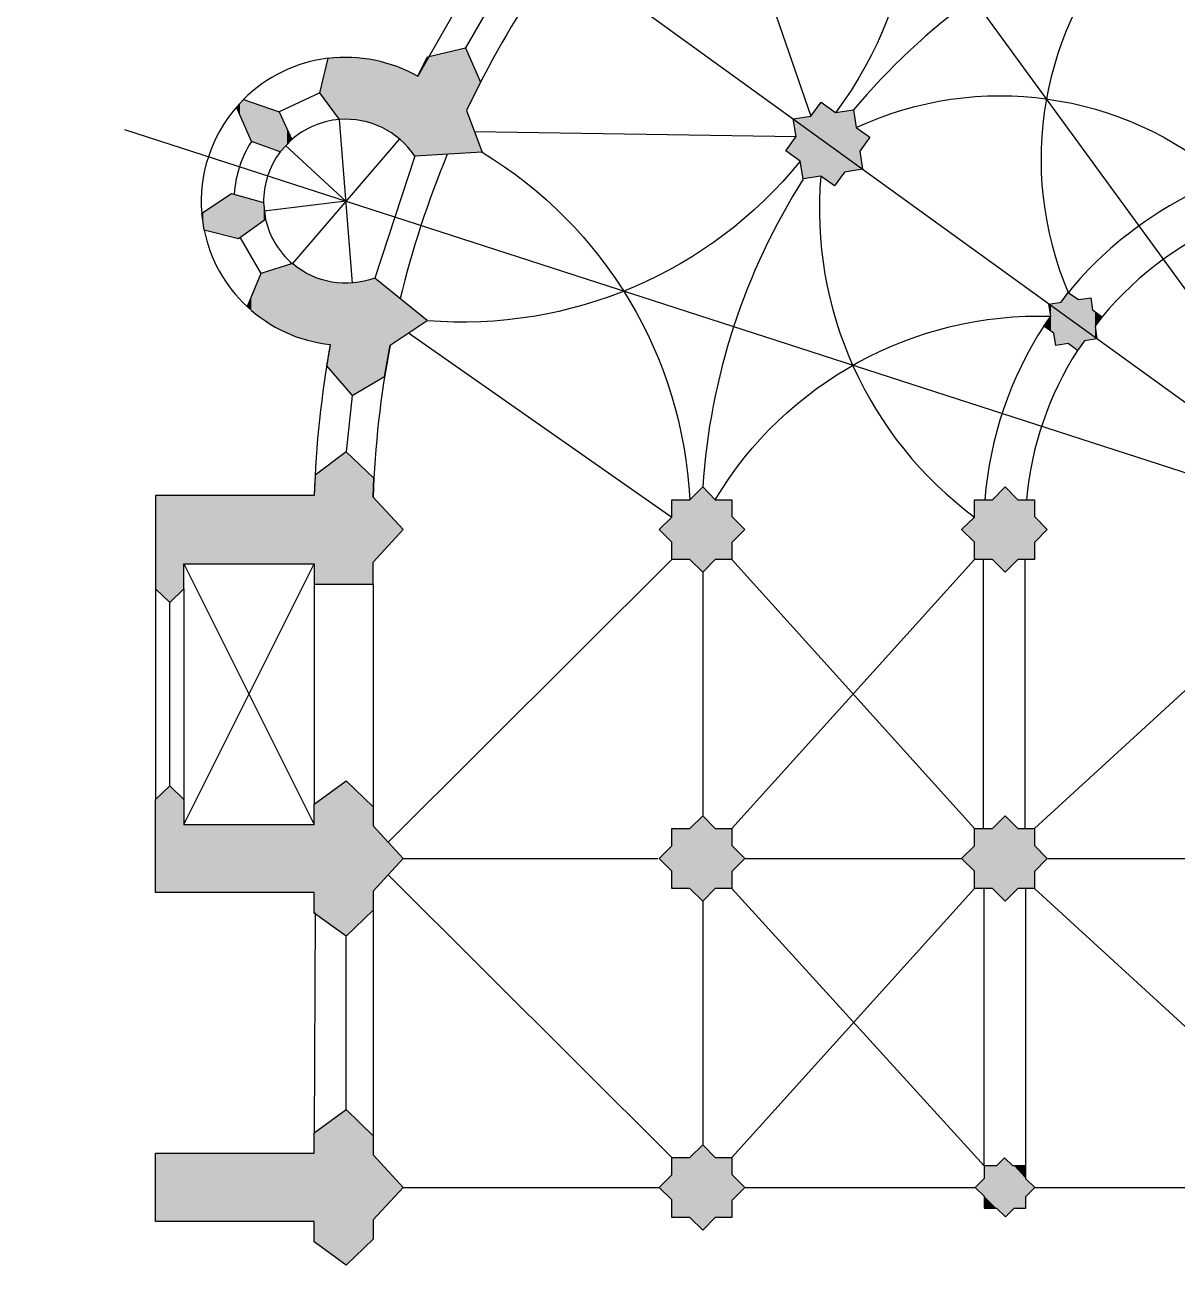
# Model space of a CAD drawing. Extents: x 146 to 208, y -275 to -29.
# Drawn here: x 145.91 to 169.72, y -274.53 to -248.89 of the extents above; entities that cross this region are included whole.
import ezdxf

# ---------------------------------------------------------------- set-up
doc = ezdxf.new("R2010")
doc.units = 0
for name, color, linetype in [('BASE_PLAN', 7, 'CONTINUOUS'), ('LINE_OF_SYMMETRY', 7, 'CONTINUOUS'), ('POCHE', 7, 'CONTINUOUS'), ('VAULT_LINES', 7, 'CONTINUOUS')]:
    doc.layers.add(name, color=color, linetype=linetype)

# ---------------------------------------------------------------- blocks, each defined once
blk = doc.blocks.new('*U26')
at = {"layer": 'POCHE', "linetype": 'CONTINUOUS'}
for points in [[(152.551, -274.531), (151.891, -271.798), (152.551, -271.315)], [(152.551, -274.531), (152.551, -271.315), (153.109, -273.99)], [(153.109, -272.249), (152.551, -271.315), (153.109, -271.856)], [(153.109, -273.99), (152.551, -271.315), (153.109, -273.596)], [(153.109, -273.596), (152.551, -271.315), (153.109, -272.249)], [(151.891, -272.218), (151.891, -271.798), (152.551, -274.531)], [(148.612, -273.628), (148.612, -272.218), (151.891, -273.628)], [(151.891, -273.628), (148.612, -272.218), (151.891, -272.218)], [(151.891, -273.628), (151.891, -272.218), (152.551, -274.531)], [(153.109, -273.596), (153.109, -272.249), (153.73, -272.923)], [(151.891, -274.048), (151.891, -273.628), (152.551, -274.531)]]:
    blk.add_solid(points, dxfattribs=at)
blk = doc.blocks.new('*U27')
at = {"layer": 'POCHE', "linetype": 'CONTINUOUS'}
for points in [[(159.92, -273.804), (159.652, -272.303), (159.92, -272.041)], [(159.92, -273.804), (159.92, -272.041), (160.178, -273.542)], [(160.178, -273.542), (159.92, -272.041), (160.178, -272.303)], [(159.284, -272.663), (159.284, -272.303), (159.652, -273.542)], [(159.652, -273.542), (159.284, -272.303), (159.652, -272.303)], [(159.652, -273.542), (159.652, -272.303), (159.92, -273.804)], [(160.178, -273.542), (160.178, -272.303), (160.523, -273.542)], [(160.523, -272.654), (160.178, -272.303), (160.523, -272.303)], [(160.523, -273.542), (160.178, -272.303), (160.523, -273.192)], [(160.523, -273.192), (160.178, -272.303), (160.523, -272.654)], [(159.284, -273.182), (159.018, -272.923), (159.284, -272.663)], [(159.284, -273.182), (159.284, -272.663), (159.652, -273.542)], [(160.523, -273.192), (160.523, -272.654), (160.788, -272.923)], [(159.284, -273.542), (159.284, -273.182), (159.652, -273.542)]]:
    blk.add_solid(points, dxfattribs=at)
blk = doc.blocks.new('*U28')
at = {"layer": 'POCHE', "linetype": 'CONTINUOUS'}
for points in [[(165.735, -272.736), (165.735, -272.48), (165.988, -273.352)], [(165.988, -273.352), (165.735, -272.48), (165.988, -272.48)], [(165.99, -273.352), (165.988, -272.48), (165.99, -272.477)], [(165.988, -273.352), (165.988, -272.48), (165.99, -273.352)], [(166.153, -273.512), (165.99, -272.477), (166.153, -272.311)], [(165.99, -273.352), (165.99, -272.477), (166.153, -273.512)], [(166.153, -273.512), (166.153, -272.311), (166.176, -273.534)], [(166.176, -273.534), (166.153, -272.311), (166.176, -272.334)], [(166.176, -273.534), (166.176, -272.334), (166.325, -273.383)], [(166.325, -273.383), (166.176, -272.334), (166.325, -272.48)], [(166.325, -273.383), (166.325, -272.48), (166.355, -273.352)], [(166.355, -273.352), (166.325, -272.48), (166.355, -272.48)], [(166.355, -273.352), (166.355, -272.48), (166.595, -273.352)], [(166.595, -272.743), (166.355, -272.48), (166.595, -272.48)], [(166.595, -273.352), (166.355, -272.48), (166.595, -273.109)], [(166.595, -273.109), (166.355, -272.48), (166.595, -272.743)], [(165.735, -273.103), (165.551, -272.923), (165.735, -272.736)], [(165.735, -273.103), (165.735, -272.736), (165.988, -273.352)], [(166.595, -273.109), (166.595, -272.743), (166.779, -272.923)], [(165.735, -273.352), (165.735, -273.103), (165.988, -273.352)]]:
    blk.add_solid(points, dxfattribs=at)
blk = doc.blocks.new('*U29')
at = {"layer": 'POCHE', "linetype": 'CONTINUOUS'}
for points in [[(166.172, -267.007), (165.904, -265.506), (166.172, -265.244)], [(166.172, -267.007), (166.172, -265.244), (166.43, -266.744)], [(166.43, -266.744), (166.172, -265.244), (166.43, -265.506)], [(165.535, -265.866), (165.535, -265.506), (165.904, -266.744)], [(165.904, -266.744), (165.535, -265.506), (165.904, -265.506)], [(165.904, -266.744), (165.904, -265.506), (166.172, -267.007)], [(166.43, -266.744), (166.43, -265.506), (166.775, -266.744)], [(166.775, -265.856), (166.43, -265.506), (166.775, -265.506)], [(166.775, -266.744), (166.43, -265.506), (166.775, -266.394)], [(166.775, -266.394), (166.43, -265.506), (166.775, -265.856)], [(166.775, -266.394), (166.775, -265.856), (167.04, -266.125)], [(165.535, -266.384), (165.27, -266.125), (165.535, -265.866)], [(165.535, -266.384), (165.535, -265.866), (165.904, -266.744)], [(165.535, -266.744), (165.535, -266.384), (165.904, -266.744)]]:
    blk.add_solid(points, dxfattribs=at)
blk = doc.blocks.new('*U30')
at = {"layer": 'POCHE', "linetype": 'CONTINUOUS'}
for points in [[(159.92, -267.007), (159.652, -265.506), (159.92, -265.244)], [(159.92, -267.007), (159.92, -265.244), (160.178, -266.744)], [(160.178, -266.744), (159.92, -265.244), (160.178, -265.506)], [(159.284, -265.866), (159.284, -265.506), (159.652, -266.744)], [(159.652, -266.744), (159.284, -265.506), (159.652, -265.506)], [(159.652, -266.744), (159.652, -265.506), (159.92, -267.007)], [(160.178, -266.744), (160.178, -265.506), (160.523, -266.744)], [(160.523, -265.856), (160.178, -265.506), (160.523, -265.506)], [(160.523, -266.744), (160.178, -265.506), (160.523, -266.394)], [(160.523, -266.394), (160.178, -265.506), (160.523, -265.856)], [(160.523, -266.394), (160.523, -265.856), (160.788, -266.125)], [(159.284, -266.384), (159.018, -266.125), (159.284, -265.866)], [(159.284, -266.384), (159.284, -265.866), (159.652, -266.744)], [(159.284, -266.744), (159.284, -266.384), (159.652, -266.744)]]:
    blk.add_solid(points, dxfattribs=at)
blk = doc.blocks.new('*U31')
at = {"layer": 'POCHE', "linetype": 'CONTINUOUS'}
for points in [[(152.551, -267.733), (151.891, -265), (152.551, -264.517)], [(152.551, -267.733), (152.551, -264.517), (153.109, -267.192)], [(153.109, -265.452), (152.551, -264.517), (153.109, -265.058)], [(153.109, -267.192), (152.551, -264.517), (153.109, -266.799)], [(153.109, -266.799), (152.551, -264.517), (153.109, -265.452)], [(148.906, -266.83), (148.612, -264.902), (148.906, -264.621)], [(148.906, -266.83), (148.906, -264.621), (149.199, -266.83)], [(149.199, -265.42), (148.906, -264.621), (149.199, -264.902)], [(149.199, -266.83), (148.906, -264.621), (149.199, -265.42)], [(148.612, -266.83), (148.612, -264.902), (148.906, -266.83)], [(151.891, -265.42), (151.891, -265), (152.551, -267.733)], [(149.199, -266.83), (149.199, -265.42), (151.891, -266.83)], [(151.891, -266.83), (149.199, -265.42), (151.891, -265.42)], [(151.891, -266.83), (151.891, -265.42), (152.551, -267.733)], [(153.109, -266.799), (153.109, -265.452), (153.73, -266.125)], [(151.891, -267.251), (151.891, -266.83), (152.551, -267.733)]]:
    blk.add_solid(points, dxfattribs=at)
blk = doc.blocks.new('*U32')
at = {"layer": 'POCHE', "linetype": 'CONTINUOUS'}
for points in [[(152.551, -260.452), (151.909, -258.202), (152.551, -257.719)], [(152.551, -260.452), (152.551, -257.719), (153.109, -260.452)], [(153.109, -260), (152.551, -257.719), (153.109, -258.244)], [(153.109, -260.452), (152.551, -257.719), (153.109, -260)], [(151.909, -260.452), (151.891, -258.622), (151.909, -258.202)], [(151.909, -260.452), (151.909, -258.202), (152.551, -260.452)], [(153.109, -258.654), (153.109, -258.244), (153.126, -258.26)], [(148.612, -260.55), (148.612, -258.622), (148.906, -260.831)], [(148.906, -260.831), (148.612, -258.622), (148.906, -258.622)], [(148.906, -260.831), (148.906, -258.622), (149.199, -260.55)], [(149.199, -260.032), (148.906, -258.622), (149.199, -258.622)], [(149.199, -260.55), (148.906, -258.622), (149.199, -260.032)], [(149.199, -260.032), (149.199, -258.622), (151.891, -260.032)], [(151.891, -260.032), (149.199, -258.622), (151.891, -258.622)], [(151.891, -260.032), (151.891, -258.622), (151.909, -260.452)], [(153.109, -260), (153.109, -258.654), (153.73, -259.327)], [(151.891, -260.452), (151.891, -260.032), (151.909, -260.452)]]:
    blk.add_solid(points, dxfattribs=at)
blk = doc.blocks.new('*U33')
at = {"layer": 'POCHE', "linetype": 'CONTINUOUS'}
for points in [[(150.393, -250.848), (150.356, -250.513), (150.393, -250.474)], [(150.431, -250.936), (150.393, -250.474), (150.431, -250.435)], [(150.393, -250.848), (150.393, -250.474), (150.431, -250.936)], [(150.431, -250.936), (150.431, -250.435), (150.593, -251.306)], [(150.593, -251.306), (150.431, -250.435), (150.593, -250.49)], [(150.319, -250.677), (150.283, -250.594), (150.319, -250.553)], [(150.356, -250.762), (150.319, -250.553), (150.356, -250.513)], [(150.319, -250.677), (150.319, -250.553), (150.356, -250.762)], [(150.356, -250.762), (150.356, -250.513), (150.393, -250.848)], [(150.593, -251.306), (150.593, -250.49), (151.167, -251.514)], [(151.167, -251.514), (150.593, -250.49), (151.167, -250.689)], [(151.167, -251.514), (151.167, -250.689), (151.188, -251.521)], [(151.188, -251.521), (151.167, -250.689), (151.188, -250.734)], [(151.188, -251.521), (151.188, -250.734), (151.215, -251.486)], [(151.215, -251.486), (151.188, -250.734), (151.215, -250.794)], [(151.215, -251.486), (151.215, -250.794), (151.242, -251.452)], [(151.242, -251.452), (151.215, -250.794), (151.242, -250.856)], [(151.242, -251.452), (151.242, -250.856), (151.271, -251.419)], [(151.271, -251.419), (151.242, -250.856), (151.271, -250.919)], [(151.271, -251.419), (151.271, -250.919), (151.3, -251.387)], [(151.3, -251.387), (151.271, -250.919), (151.3, -250.985)], [(151.3, -251.387), (151.3, -250.985), (151.331, -251.355)], [(151.331, -251.355), (151.3, -250.985), (151.331, -251.052)], [(151.331, -251.355), (151.331, -251.052), (151.362, -251.324)], [(151.362, -251.324), (151.331, -251.052), (151.362, -251.121)], [(151.362, -251.324), (151.362, -251.121), (151.394, -251.294)], [(151.394, -251.294), (151.362, -251.121), (151.394, -251.192)], [(151.394, -251.294), (151.394, -251.192), (151.427, -251.265)]]:
    blk.add_solid(points, dxfattribs=at)
blk = doc.blocks.new('*U34')
at = {"layer": 'POCHE', "linetype": 'CONTINUOUS'}
for points in [[(150.183, -253.278), (149.617, -252.755), (150.183, -252.377)], [(150.183, -253.278), (150.183, -252.377), (150.33, -253.315)], [(150.33, -253.315), (150.183, -252.377), (150.33, -252.42)], [(150.33, -253.315), (150.33, -252.42), (150.846, -252.947)], [(150.846, -252.947), (150.33, -252.42), (150.846, -252.568)], [(149.576, -252.875), (149.567, -252.788), (149.576, -252.782)], [(149.587, -252.962), (149.576, -252.782), (149.587, -252.775)], [(149.576, -252.875), (149.576, -252.782), (149.587, -252.962)], [(149.601, -253.048), (149.587, -252.775), (149.601, -252.766)], [(149.587, -252.962), (149.587, -252.775), (149.601, -253.048)], [(149.617, -253.134), (149.601, -252.766), (149.617, -252.755)], [(149.601, -253.048), (149.601, -252.766), (149.617, -253.134)], [(149.617, -253.134), (149.617, -252.755), (150.183, -253.278)], [(150.846, -252.947), (150.846, -252.568), (150.847, -252.946)], [(150.847, -252.946), (150.846, -252.568), (150.847, -252.612)], [(150.847, -252.946), (150.847, -252.612), (150.85, -252.944)], [(150.85, -252.944), (150.847, -252.612), (150.85, -252.656)], [(150.85, -252.944), (150.85, -252.656), (150.854, -252.942)], [(150.854, -252.942), (150.85, -252.656), (150.854, -252.7)], [(150.854, -252.942), (150.854, -252.7), (150.858, -252.938)], [(150.858, -252.938), (150.854, -252.7), (150.858, -252.744)], [(150.858, -252.938), (150.858, -252.744), (150.864, -252.934)], [(150.864, -252.934), (150.858, -252.744), (150.864, -252.787)], [(150.864, -252.934), (150.864, -252.787), (150.871, -252.929)], [(150.871, -252.929), (150.864, -252.787), (150.871, -252.831)], [(150.871, -252.929), (150.871, -252.831), (150.879, -252.923)], [(150.879, -252.923), (150.871, -252.831), (150.879, -252.874)], [(150.879, -252.923), (150.879, -252.874), (150.888, -252.917)]]:
    blk.add_solid(points, dxfattribs=at)
blk = doc.blocks.new('*U36')
at = {"layer": 'POCHE', "linetype": 'CONTINUOUS'}
for points in [[(155.017, -251.546), (154.233, -249.552), (155.017, -249.368)], [(155.017, -251.546), (155.017, -249.368), (155.041, -251.545)], [(155.041, -251.545), (155.017, -249.368), (155.041, -249.422)], [(155.041, -250.666), (155.041, -249.422), (155.33, -250.079)], [(152.177, -250.53), (152.006, -250.298), (152.177, -249.583)], [(152.236, -250.609), (152.177, -249.583), (152.236, -249.577)], [(152.177, -250.53), (152.177, -249.583), (152.236, -250.609)], [(152.295, -250.689), (152.236, -249.577), (152.295, -249.571)], [(152.236, -250.609), (152.236, -249.577), (152.295, -250.689)], [(152.355, -250.77), (152.295, -249.571), (152.355, -249.567)], [(152.295, -250.689), (152.295, -249.571), (152.355, -250.77)], [(152.414, -250.85), (152.355, -249.567), (152.414, -249.563)], [(152.355, -250.77), (152.355, -249.567), (152.414, -250.85)], [(152.468, -250.846), (152.414, -249.563), (152.468, -249.562)], [(152.414, -250.85), (152.414, -249.563), (152.414, -250.85)], [(152.414, -250.85), (152.414, -249.563), (152.414, -249.563)], [(152.414, -250.85), (152.414, -249.563), (152.468, -250.846)], [(152.474, -250.846), (152.468, -249.562), (152.474, -249.561)], [(152.468, -250.846), (152.468, -249.562), (152.474, -250.846)], [(152.474, -250.846), (152.474, -249.561), (152.523, -250.845)], [(152.523, -250.845), (152.474, -249.561), (152.523, -249.561)], [(152.523, -250.845), (152.523, -249.561), (152.534, -250.845)], [(152.534, -250.845), (152.523, -249.561), (152.534, -249.561)], [(152.534, -250.845), (152.534, -249.561), (152.578, -250.845)], [(152.578, -250.845), (152.534, -249.561), (152.578, -249.561)], [(152.578, -250.845), (152.578, -249.561), (152.594, -250.845)], [(152.594, -250.845), (152.578, -249.561), (152.594, -249.561)], [(152.594, -250.845), (152.594, -249.561), (152.634, -250.847)], [(152.634, -250.847), (152.594, -249.561), (152.634, -249.562)], [(152.634, -250.847), (152.634, -249.562), (152.654, -250.848)], [(152.654, -250.848), (152.634, -249.562), (152.654, -249.562)], [(152.654, -250.848), (152.654, -249.562), (152.689, -250.85)], [(152.689, -250.85), (152.654, -249.562), (152.689, -249.564)], [(152.689, -250.85), (152.689, -249.564), (152.715, -250.853)], [(152.715, -250.853), (152.689, -249.564), (152.715, -249.565)], [(152.715, -250.853), (152.715, -249.565), (152.745, -250.856)], [(152.745, -250.856), (152.715, -249.565), (152.745, -249.567)], [(152.745, -250.856), (152.745, -249.567), (152.775, -250.86)], [(152.775, -250.86), (152.745, -249.567), (152.775, -249.569)], [(152.775, -250.86), (152.775, -249.569), (152.802, -250.863)], [(152.802, -250.863), (152.775, -249.569), (152.802, -249.571)], [(152.802, -250.863), (152.802, -249.571), (152.835, -250.869)], [(152.835, -250.869), (152.802, -249.571), (152.835, -249.574)], [(152.835, -250.869), (152.835, -249.574), (152.858, -250.873)], [(152.858, -250.873), (152.835, -249.574), (152.858, -249.577)], [(152.858, -250.873), (152.858, -249.577), (152.896, -250.88)], [(152.896, -250.88), (152.858, -249.577), (152.896, -249.581)], [(152.896, -250.88), (152.896, -249.581), (152.914, -250.884)], [(152.914, -250.884), (152.896, -249.581), (152.914, -249.583)], [(152.914, -250.884), (152.914, -249.583), (152.956, -250.894)], [(152.956, -250.894), (152.914, -249.583), (152.956, -249.588)], [(152.956, -250.894), (152.956, -249.588), (152.97, -250.897)], [(152.97, -250.897), (152.956, -249.588), (152.97, -249.59)], [(152.97, -250.897), (152.97, -249.59), (153.016, -250.91)], [(153.016, -250.91), (152.97, -249.59), (153.016, -249.597)], [(153.016, -250.91), (153.016, -249.597), (153.025, -250.912)], [(153.025, -250.912), (153.016, -249.597), (153.025, -249.599)], [(153.025, -250.912), (153.025, -249.599), (153.076, -250.928)], [(153.076, -250.928), (153.025, -249.599), (153.076, -249.607)], [(153.076, -250.928), (153.076, -249.607), (153.08, -250.93)], [(153.08, -250.93), (153.076, -249.607), (153.08, -249.608)], [(153.08, -250.93), (153.08, -249.608), (153.135, -250.949)], [(153.135, -250.949), (153.08, -249.608), (153.135, -249.618)], [(153.135, -250.949), (153.135, -249.618), (153.135, -250.949)], [(153.135, -250.949), (153.135, -249.618), (153.135, -249.618)], [(153.135, -250.949), (153.135, -249.618), (153.189, -250.969)], [(153.189, -250.969), (153.135, -249.618), (153.189, -249.63)], [(153.189, -250.969), (153.189, -249.63), (153.195, -250.972)], [(153.195, -250.972), (153.189, -249.63), (153.195, -249.631)], [(153.195, -250.972), (153.195, -249.631), (153.243, -250.992)], [(153.243, -250.992), (153.195, -249.631), (153.243, -249.642)], [(153.243, -250.992), (153.243, -249.642), (153.254, -250.997)], [(153.254, -250.997), (153.243, -249.642), (153.254, -249.645)], [(153.254, -250.997), (153.254, -249.645), (153.295, -251.017)], [(153.295, -251.017), (153.254, -249.645), (153.295, -249.655)], [(153.295, -251.017), (153.295, -249.655), (153.312, -251.025)], [(153.312, -251.025), (153.295, -249.655), (153.312, -249.659)], [(153.312, -251.025), (153.312, -249.659), (153.347, -251.043)], [(153.347, -251.043), (153.312, -249.659), (153.347, -249.669)], [(153.347, -251.043), (153.347, -249.669), (153.371, -251.056)], [(153.371, -251.056), (153.347, -249.669), (153.371, -249.675)], [(153.371, -251.056), (153.371, -249.675), (153.398, -251.071)], [(153.398, -251.071), (153.371, -249.675), (153.398, -249.683)], [(153.398, -251.071), (153.398, -249.683), (153.429, -251.09)], [(153.429, -251.09), (153.398, -249.683), (153.429, -249.693)], [(153.429, -251.09), (153.429, -249.693), (153.448, -251.101)], [(153.448, -251.101), (153.429, -249.693), (153.448, -249.699)], [(153.448, -251.101), (153.448, -249.699), (153.487, -251.126)], [(153.487, -251.126), (153.448, -249.699), (153.487, -249.711)], [(153.487, -251.126), (153.487, -249.711), (153.496, -251.132)], [(153.496, -251.132), (153.487, -249.711), (153.496, -249.714)], [(154.233, -251.591), (154.033, -249.954), (154.233, -249.552)], [(154.233, -251.591), (154.233, -249.552), (155.017, -251.546)], [(153.496, -251.132), (153.496, -249.714), (153.544, -251.165)], [(153.544, -251.165), (153.496, -249.714), (153.544, -249.73)], [(153.544, -251.165), (153.544, -249.73), (153.544, -251.165)], [(153.544, -251.165), (153.544, -249.73), (153.544, -249.73)], [(153.544, -251.165), (153.544, -249.73), (153.59, -251.199)], [(153.59, -251.199), (153.544, -249.73), (153.59, -249.747)], [(153.59, -251.199), (153.59, -249.747), (153.6, -251.208)], [(153.6, -251.208), (153.59, -249.747), (153.6, -249.751)], [(153.6, -251.208), (153.6, -249.751), (153.635, -251.235)], [(153.635, -251.235), (153.6, -249.751), (153.635, -249.764)], [(153.635, -251.235), (153.635, -249.764), (153.657, -251.254)], [(153.657, -251.254), (153.635, -249.764), (153.657, -249.773)], [(153.657, -251.254), (153.657, -249.773), (153.678, -251.272)], [(153.678, -251.272), (153.657, -249.773), (153.678, -249.781)], [(153.678, -251.272), (153.678, -249.781), (153.712, -251.303)], [(153.712, -251.303), (153.678, -249.781), (153.712, -249.795)], [(153.712, -251.303), (153.712, -249.795), (153.72, -251.31)], [(153.72, -251.31), (153.712, -249.795), (153.72, -249.799)], [(153.72, -251.31), (153.72, -249.799), (153.76, -251.35)], [(153.76, -251.35), (153.72, -249.799), (153.76, -249.816)], [(153.76, -251.35), (153.76, -249.816), (153.767, -251.357)], [(153.767, -251.357), (153.76, -249.816), (153.767, -249.819)], [(153.767, -251.357), (153.767, -249.819), (153.799, -251.39)], [(153.799, -251.39), (153.767, -249.819), (153.799, -249.834)], [(153.799, -251.39), (153.799, -249.834), (153.822, -251.416)], [(153.822, -251.416), (153.799, -249.834), (153.822, -249.844)], [(153.822, -251.416), (153.822, -249.844), (153.836, -251.432)], [(153.836, -251.432), (153.822, -249.844), (153.836, -249.851)], [(153.836, -251.432), (153.836, -249.851), (153.872, -251.475)], [(153.872, -251.475), (153.836, -249.851), (153.872, -249.868)], [(153.872, -251.475), (153.872, -249.868), (153.875, -251.479)], [(153.875, -251.479), (153.872, -249.868), (153.875, -249.87)], [(153.875, -251.479), (153.875, -249.87), (153.906, -251.518)], [(153.906, -251.518), (153.875, -249.87), (153.906, -249.885)], [(153.906, -251.518), (153.906, -249.885), (153.929, -251.549)], [(153.929, -251.549), (153.906, -249.885), (153.929, -249.897)], [(153.929, -251.549), (153.929, -249.897), (153.938, -251.562)], [(153.938, -251.562), (153.929, -249.897), (153.938, -249.902)], [(153.938, -251.562), (153.938, -249.902), (153.969, -251.607)], [(153.969, -251.607), (153.938, -249.902), (153.969, -249.918)], [(153.969, -251.607), (153.969, -249.918), (153.981, -251.606)], [(153.981, -251.606), (153.969, -249.918), (153.981, -249.925)], [(153.981, -251.606), (153.981, -249.925), (154.033, -251.603)], [(154.033, -251.603), (153.981, -249.925), (154.033, -249.954)], [(154.033, -251.603), (154.033, -249.954), (154.233, -251.591)], [(155.041, -251.545), (155.041, -250.666), (155.361, -251.526)]]:
    blk.add_solid(points, dxfattribs=at)
blk = doc.blocks.new('*U37')
at = {"layer": 'POCHE', "linetype": 'CONTINUOUS'}
for points in [[(150.779, -254.943), (150.731, -254.171), (150.779, -254.055)], [(150.787, -254.948), (150.779, -254.055), (150.787, -254.036)], [(150.779, -254.943), (150.779, -254.055), (150.787, -254.948)], [(150.828, -254.978), (150.787, -254.036), (150.828, -254.023)], [(150.787, -254.948), (150.787, -254.036), (150.828, -254.978)], [(150.877, -255.012), (150.828, -254.023), (150.877, -254.008)], [(150.828, -254.978), (150.828, -254.023), (150.877, -255.012)], [(150.928, -255.045), (150.877, -254.008), (150.928, -253.992)], [(150.877, -255.012), (150.877, -254.008), (150.928, -255.045)], [(150.979, -255.077), (150.928, -253.992), (150.979, -253.976)], [(150.928, -255.045), (150.928, -253.992), (150.979, -255.077)], [(151.031, -255.108), (150.979, -253.976), (151.031, -253.959)], [(150.979, -255.077), (150.979, -253.976), (151.031, -255.108)], [(151.083, -255.138), (151.031, -253.959), (151.083, -253.943)], [(151.031, -255.108), (151.031, -253.959), (151.083, -255.138)], [(151.136, -255.167), (151.083, -253.943), (151.136, -253.926)], [(151.083, -255.138), (151.083, -253.943), (151.136, -255.167)], [(151.19, -255.195), (151.136, -253.926), (151.19, -253.909)], [(151.136, -255.167), (151.136, -253.926), (151.19, -255.195)], [(151.244, -255.222), (151.19, -253.909), (151.244, -253.892)], [(151.19, -255.195), (151.19, -253.909), (151.244, -255.222)], [(151.299, -255.248), (151.244, -253.892), (151.299, -253.874)], [(151.244, -255.222), (151.244, -253.892), (151.299, -255.248)], [(151.355, -255.272), (151.299, -253.874), (151.355, -253.857)], [(151.299, -255.248), (151.299, -253.874), (151.355, -255.272)], [(151.41, -255.296), (151.355, -253.857), (151.41, -253.839)], [(151.355, -255.272), (151.355, -253.857), (151.41, -255.296)], [(151.442, -255.309), (151.41, -253.839), (151.442, -253.829)], [(151.41, -255.296), (151.41, -253.839), (151.442, -255.309)], [(151.442, -255.309), (151.442, -253.829), (151.467, -255.318)], [(151.467, -255.318), (151.442, -253.829), (151.467, -253.849)], [(151.467, -255.318), (151.467, -253.849), (151.484, -255.325)], [(151.484, -255.325), (151.467, -253.849), (151.484, -253.864)], [(151.484, -255.325), (151.484, -253.864), (151.523, -255.34)], [(151.523, -255.34), (151.484, -253.864), (151.523, -253.894)], [(151.523, -255.34), (151.523, -253.894), (151.527, -255.341)], [(151.527, -255.341), (151.523, -253.894), (151.527, -253.897)], [(151.527, -255.341), (151.527, -253.897), (151.572, -255.357)], [(151.572, -255.357), (151.527, -253.897), (151.572, -253.929)], [(151.572, -255.357), (151.572, -253.929), (151.581, -255.36)], [(151.581, -255.36), (151.572, -253.929), (151.581, -253.935)], [(151.581, -255.36), (151.581, -253.935), (151.618, -255.372)], [(151.618, -255.372), (151.581, -253.935), (151.618, -253.96)], [(151.618, -255.372), (151.618, -253.96), (151.638, -255.379)], [(151.638, -255.379), (151.618, -253.96), (151.638, -253.973)], [(151.638, -255.379), (151.638, -253.973), (151.665, -255.387)], [(151.665, -255.387), (151.638, -253.973), (151.665, -253.99)], [(151.665, -255.387), (151.665, -253.99), (151.696, -255.396)], [(151.696, -255.396), (151.665, -253.99), (151.696, -254.008)], [(151.696, -255.396), (151.696, -254.008), (151.714, -255.402)], [(151.714, -255.402), (151.696, -254.008), (151.714, -254.018)], [(151.714, -255.402), (151.714, -254.018), (151.754, -255.413)], [(151.754, -255.413), (151.714, -254.018), (151.754, -254.04)], [(151.754, -255.413), (151.754, -254.04), (151.764, -255.416)], [(151.764, -255.416), (151.754, -254.04), (151.764, -254.045)], [(151.764, -255.416), (151.764, -254.045), (151.812, -255.428)], [(151.812, -255.428), (151.764, -254.045), (151.812, -254.069)], [(151.812, -255.428), (151.812, -254.069), (151.815, -255.429)], [(151.815, -255.429), (151.812, -254.069), (151.815, -254.07)], [(151.815, -255.429), (151.815, -254.07), (151.867, -255.442)], [(151.867, -255.442), (151.815, -254.07), (151.867, -254.094)], [(150.684, -254.87), (150.637, -254.395), (150.684, -254.284)], [(150.731, -254.907), (150.684, -254.284), (150.731, -254.171)], [(150.684, -254.87), (150.684, -254.284), (150.731, -254.907)], [(150.731, -254.907), (150.731, -254.171), (150.779, -254.943)], [(151.867, -255.442), (151.867, -254.094), (151.87, -255.442)], [(151.87, -255.442), (151.867, -254.094), (151.87, -254.096)], [(151.87, -255.442), (151.87, -254.096), (151.92, -255.453)], [(151.92, -255.453), (151.87, -254.096), (151.92, -254.116)], [(151.92, -255.453), (151.92, -254.116), (151.929, -255.455)], [(151.929, -255.455), (151.92, -254.116), (151.929, -254.12)], [(151.929, -255.455), (151.929, -254.12), (151.974, -255.464)], [(151.974, -255.464), (151.929, -254.12), (151.974, -254.136)], [(151.974, -255.464), (151.974, -254.136), (151.988, -255.467)], [(151.988, -255.467), (151.974, -254.136), (151.988, -254.141)], [(151.988, -255.467), (151.988, -254.141), (152.028, -255.474)], [(152.028, -255.474), (151.988, -254.141), (152.028, -254.155)], [(152.028, -255.474), (152.028, -254.155), (152.047, -255.478)], [(152.047, -255.478), (152.028, -254.155), (152.047, -254.16)], [(152.047, -255.478), (152.047, -254.16), (152.084, -255.484)], [(152.084, -255.484), (152.047, -254.16), (152.084, -254.172)], [(152.084, -255.484), (152.084, -254.172), (152.105, -255.487)], [(152.105, -255.487), (152.084, -254.172), (152.105, -254.177)], [(152.105, -255.487), (152.105, -254.177), (152.14, -255.492)], [(152.14, -255.492), (152.105, -254.177), (152.14, -254.186)], [(152.14, -255.492), (152.14, -254.186), (152.164, -255.495)], [(152.164, -255.495), (152.14, -254.186), (152.164, -254.192)], [(152.164, -255.495), (152.164, -254.192), (152.197, -255.499)], [(152.197, -255.499), (152.164, -254.192), (152.197, -254.199)], [(152.197, -255.499), (152.197, -254.199), (152.223, -255.502)], [(152.223, -255.502), (152.197, -254.199), (152.223, -254.204)], [(152.223, -256.031), (152.223, -254.204), (152.254, -256.066)], [(152.254, -256.066), (152.223, -254.204), (152.254, -254.21)], [(152.254, -256.066), (152.254, -254.21), (152.311, -256.133)], [(152.311, -256.133), (152.254, -254.21), (152.311, -254.219)], [(152.311, -256.133), (152.311, -254.219), (152.369, -256.199)], [(152.369, -256.199), (152.311, -254.219), (152.369, -254.226)], [(152.369, -256.199), (152.369, -254.226), (152.426, -256.266)], [(152.426, -256.266), (152.369, -254.226), (152.426, -254.231)], [(152.426, -256.266), (152.426, -254.231), (152.484, -256.333)], [(152.484, -256.333), (152.426, -254.231), (152.484, -254.235)], [(152.484, -256.333), (152.484, -254.235), (152.542, -256.4)], [(152.542, -256.4), (152.484, -254.235), (152.542, -254.236)], [(152.6, -256.466), (152.542, -254.236), (152.6, -254.235)], [(152.542, -256.4), (152.542, -254.236), (152.6, -256.466)], [(152.657, -256.533), (152.6, -254.235), (152.657, -254.232)], [(152.6, -256.466), (152.6, -254.235), (152.657, -256.533)], [(152.674, -256.552), (152.657, -254.232), (152.674, -254.231)], [(152.657, -256.533), (152.657, -254.232), (152.674, -256.552)], [(152.714, -256.529), (152.674, -254.231), (152.714, -254.228)], [(152.674, -256.552), (152.674, -254.231), (152.714, -256.529)], [(152.77, -256.496), (152.714, -254.228), (152.77, -254.221)], [(152.714, -256.529), (152.714, -254.228), (152.77, -256.496)], [(152.826, -256.464), (152.77, -254.221), (152.826, -254.213)], [(152.77, -256.496), (152.77, -254.221), (152.826, -256.464)], [(152.882, -256.431), (152.826, -254.213), (152.882, -254.203)], [(152.826, -256.464), (152.826, -254.213), (152.882, -256.431)], [(152.937, -256.399), (152.882, -254.203), (152.937, -254.191)], [(152.882, -256.431), (152.882, -254.203), (152.937, -256.399)], [(152.99, -256.368), (152.937, -254.191), (152.99, -254.178)], [(152.937, -256.399), (152.937, -254.191), (152.99, -256.368)], [(153.043, -256.337), (152.99, -254.178), (153.043, -254.162)], [(152.99, -256.368), (152.99, -254.178), (153.043, -256.337)], [(153.096, -256.307), (153.043, -254.162), (153.096, -254.146)], [(153.043, -256.337), (153.043, -254.162), (153.096, -256.307)], [(153.147, -256.277), (153.096, -254.146), (153.147, -254.127)], [(153.096, -256.307), (153.096, -254.146), (153.147, -256.277)], [(153.147, -256.277), (153.147, -254.127), (153.347, -256.16)], [(153.347, -256.16), (153.147, -254.127), (153.347, -254.291)], [(153.347, -256.16), (153.347, -254.291), (153.459, -255.516)], [(153.459, -255.516), (153.347, -254.291), (153.459, -254.382)], [(150.592, -254.794), (150.547, -254.61), (150.592, -254.504)], [(150.637, -254.832), (150.592, -254.504), (150.637, -254.395)], [(150.592, -254.794), (150.592, -254.504), (150.637, -254.832)], [(150.637, -254.832), (150.637, -254.395), (150.684, -254.87)], [(153.459, -255.516), (153.459, -254.382), (154.225, -255.007)], [(150.547, -254.755), (150.504, -254.715), (150.547, -254.61)], [(150.547, -254.755), (150.547, -254.61), (150.592, -254.794)], [(152.223, -256.031), (152.148, -255.944), (152.223, -255.502)]]:
    blk.add_solid(points, dxfattribs=at)
blk = doc.blocks.new('*U38')
at = {"layer": 'POCHE', "linetype": 'CONTINUOUS'}
for points in [[(159.92, -260.208), (159.652, -258.708), (159.92, -258.445)], [(159.92, -260.208), (159.92, -258.445), (160.178, -259.946)], [(160.178, -259.946), (159.92, -258.445), (160.178, -258.708)], [(159.284, -259.068), (159.284, -258.708), (159.652, -259.946)], [(159.652, -259.946), (159.284, -258.708), (159.652, -258.708)], [(159.652, -259.946), (159.652, -258.708), (159.92, -260.208)], [(160.178, -259.946), (160.178, -258.708), (160.523, -259.946)], [(160.523, -259.058), (160.178, -258.708), (160.523, -258.708)], [(160.523, -259.946), (160.178, -258.708), (160.523, -259.596)], [(160.523, -259.596), (160.178, -258.708), (160.523, -259.058)], [(159.284, -259.586), (159.018, -259.327), (159.284, -259.068)], [(159.284, -259.586), (159.284, -259.068), (159.652, -259.946)], [(160.523, -259.596), (160.523, -259.058), (160.788, -259.327)], [(159.284, -259.946), (159.284, -259.586), (159.652, -259.946)]]:
    blk.add_solid(points, dxfattribs=at)
blk = doc.blocks.new('*U39')
at = {"layer": 'POCHE', "linetype": 'CONTINUOUS'}
for points in [[(166.172, -260.208), (165.904, -258.708), (166.172, -258.445)], [(166.172, -260.208), (166.172, -258.445), (166.43, -259.946)], [(166.43, -259.946), (166.172, -258.445), (166.43, -258.708)], [(165.535, -259.068), (165.535, -258.708), (165.904, -259.946)], [(165.904, -259.946), (165.535, -258.708), (165.904, -258.708)], [(165.904, -259.946), (165.904, -258.708), (166.172, -260.208)], [(166.43, -259.946), (166.43, -258.708), (166.775, -259.946)], [(166.775, -259.058), (166.43, -258.708), (166.775, -258.708)], [(166.775, -259.946), (166.43, -258.708), (166.775, -259.596)], [(166.775, -259.596), (166.43, -258.708), (166.775, -259.058)], [(165.535, -259.586), (165.27, -259.327), (165.535, -259.068)], [(165.535, -259.586), (165.535, -259.068), (165.904, -259.946)], [(166.775, -259.596), (166.775, -259.058), (167.04, -259.327)], [(165.535, -259.946), (165.535, -259.586), (165.904, -259.946)]]:
    blk.add_solid(points, dxfattribs=at)
blk = doc.blocks.new('*U41')
at = {"layer": 'POCHE', "linetype": 'CONTINUOUS'}
for points in [[(167.469, -255.482), (167.327, -254.626), (167.469, -254.431)], [(167.474, -255.486), (167.469, -254.431), (167.474, -254.424)], [(167.469, -255.482), (167.469, -254.431), (167.474, -255.486)], [(167.474, -255.486), (167.474, -254.424), (167.663, -255.622)], [(167.663, -255.622), (167.474, -254.424), (167.663, -254.56)], [(167.663, -255.622), (167.663, -254.56), (167.681, -255.598)], [(167.681, -255.598), (167.663, -254.56), (167.681, -254.573)], [(167.806, -255.426), (167.681, -254.573), (167.806, -254.555)], [(167.681, -255.598), (167.681, -254.573), (167.806, -255.426)], [(167.939, -255.404), (167.806, -254.555), (167.939, -254.535)], [(167.806, -255.426), (167.806, -254.555), (167.939, -255.404)], [(167.939, -255.404), (167.939, -254.535), (167.976, -255.397)], [(167.976, -255.397), (167.939, -254.535), (167.976, -254.787)], [(167.115, -254.917), (167.072, -254.664), (167.115, -254.657)], [(167.174, -255.268), (167.115, -254.657), (167.174, -254.649)], [(167.115, -255.225), (167.115, -254.657), (167.174, -255.268)], [(167.217, -255.524), (167.174, -254.649), (167.217, -254.642)], [(167.174, -255.268), (167.174, -254.649), (167.217, -255.524)], [(167.327, -255.506), (167.217, -254.642), (167.327, -254.626)], [(167.217, -255.524), (167.217, -254.642), (167.327, -255.506)], [(167.327, -255.506), (167.327, -254.626), (167.469, -255.482)], [(167.976, -255.397), (167.976, -254.787), (168.026, -255.389)], [(168.026, -255.389), (167.976, -254.787), (168.026, -254.824)], [(168.026, -255.124), (168.026, -254.824), (168.17, -254.927)], [(167.115, -255.225), (166.967, -255.119), (167.115, -254.917)], [(168.026, -255.389), (168.026, -255.124), (168.065, -255.382)]]:
    blk.add_solid(points, dxfattribs=at)
blk = doc.blocks.new('*U42')
at = {"layer": 'POCHE', "linetype": 'CONTINUOUS'}
for points in [[(162.36, -252.018), (162.154, -250.784), (162.36, -250.502)], [(162.367, -252.024), (162.36, -250.502), (162.367, -250.492)], [(162.36, -252.018), (162.36, -250.502), (162.367, -252.024)], [(162.367, -252.024), (162.367, -250.492), (162.639, -252.221)], [(162.639, -252.221), (162.367, -250.492), (162.639, -250.689)], [(162.639, -252.221), (162.639, -250.689), (162.665, -252.185)], [(162.665, -252.185), (162.639, -250.689), (162.665, -250.708)], [(162.846, -251.937), (162.665, -250.708), (162.846, -250.681)], [(162.665, -252.185), (162.665, -250.708), (162.846, -251.937)], [(163.036, -251.905), (162.846, -250.681), (163.036, -250.653)], [(162.846, -251.937), (162.846, -250.681), (163.036, -251.905)], [(163.036, -251.905), (163.036, -250.653), (163.091, -251.896)], [(163.091, -251.896), (163.036, -250.653), (163.091, -251.016)], [(161.848, -251.203), (161.787, -250.838), (161.848, -250.829)], [(161.934, -251.71), (161.848, -250.829), (161.934, -250.816)], [(161.848, -251.648), (161.848, -250.829), (161.934, -251.71)], [(161.996, -252.079), (161.934, -250.816), (161.996, -250.807)], [(161.934, -251.71), (161.934, -250.816), (161.996, -252.079)], [(162.154, -252.053), (161.996, -250.807), (162.154, -250.784)], [(161.996, -252.079), (161.996, -250.807), (162.154, -252.053)], [(162.154, -252.053), (162.154, -250.784), (162.36, -252.018)], [(161.848, -251.648), (161.636, -251.495), (161.848, -251.203)], [(163.091, -251.896), (163.091, -251.016), (163.163, -251.884)], [(163.163, -251.884), (163.091, -251.016), (163.163, -251.069)], [(163.163, -251.502), (163.163, -251.069), (163.37, -251.218)], [(163.163, -251.884), (163.163, -251.502), (163.219, -251.875)]]:
    blk.add_solid(points, dxfattribs=at)

msp = doc.modelspace()

# ---------------------------------------------------------------- linework, layer by layer
at = {"layer": 'BASE_PLAN'}
for p, q in [((173.515, -259.327), (145.911, -239.348)), ((159.998, -244.519), (162.154, -250.784)), ((155.372, -247.585), (154.033, -249.953)), ((155.606, -248.352), (155.017, -249.368)), ((154.233, -249.552), (155.017, -249.368)), ((155.017, -249.368), (155.33, -250.079)), ((152.006, -250.298), (152.177, -249.583)), ((154.075, -249.868), (154.233, -249.552)), ((154.033, -249.954), (154.075, -249.868)), ((155.33, -250.079), (155.041, -250.666)), ((150.283, -250.594), (150.431, -250.435)), ((150.431, -250.435), (151.167, -250.689)), ((152.006, -250.298), (151.167, -250.689)), ((152.414, -250.85), (152.006, -250.298)), ((150.593, -251.306), (150.283, -250.594)), ((151.167, -250.689), (151.427, -251.265)), ((155.041, -250.666), (155.361, -251.526)), ((162.154, -250.784), (162.367, -250.492)), ((162.367, -250.492), (162.665, -250.708)), ((162.665, -250.708), (163.036, -250.653)), ((163.036, -250.653), (163.091, -251.016)), ((161.787, -250.838), (162.154, -250.784)), ((161.848, -251.203), (161.787, -250.838)), ((155.201, -251.096), (161.848, -251.203)), ((161.636, -251.495), (161.848, -251.203)), ((163.091, -251.016), (163.37, -251.218)), ((163.37, -251.218), (163.163, -251.502)), ((151.188, -251.521), (150.593, -251.306)), ((151.427, -251.265), (151.188, -251.521)), ((161.934, -251.71), (161.636, -251.495)), ((163.163, -251.502), (163.219, -251.875)), ((153.969, -251.607), (153.147, -254.127)), ((155.361, -251.526), (153.969, -251.607)), ((161.996, -252.079), (161.934, -251.71)), ((162.36, -252.018), (161.996, -252.079)), ((162.639, -252.221), (162.36, -252.018)), ((162.846, -251.937), (162.639, -252.221)), ((163.219, -251.875), (162.846, -251.937)), ((149.567, -252.788), (150.183, -252.377)), ((150.183, -252.377), (150.846, -252.568)), ((149.617, -253.134), (149.567, -252.788)), ((150.846, -252.568), (150.888, -252.917)), ((150.888, -252.917), (150.33, -253.315)), ((150.33, -253.315), (149.617, -253.134)), ((150.36, -253.294), (150.787, -254.036)), ((150.787, -254.036), (150.504, -254.715)), ((151.442, -253.829), (150.787, -254.036)), ((154.225, -255.007), (153.147, -254.127)), ((167.327, -254.626), (167.474, -254.424)), ((167.474, -254.424), (167.681, -254.573)), ((167.681, -254.573), (167.939, -254.535)), ((167.939, -254.535), (167.976, -254.787)), ((167.072, -254.664), (167.327, -254.626)), ((167.115, -254.917), (167.072, -254.664)), ((167.976, -254.787), (168.17, -254.927)), ((153.459, -255.516), (154.225, -255.007)), ((166.967, -255.119), (167.115, -254.917)), ((168.17, -254.927), (168.026, -255.124)), ((153.842, -255.262), (159.284, -259.068)), ((167.174, -255.268), (166.967, -255.119)), ((167.217, -255.524), (167.174, -255.268)), ((168.026, -255.124), (168.065, -255.382)), ((152.206, -255.596), (152.148, -255.944)), ((152.223, -255.502), (152.206, -255.596)), ((153.347, -256.16), (153.459, -255.516)), ((167.469, -255.482), (167.217, -255.524)), ((167.663, -255.622), (167.469, -255.482)), ((167.806, -255.426), (167.663, -255.622)), ((168.065, -255.382), (167.806, -255.426)), ((152.148, -255.944), (152.674, -256.552)), ((152.674, -256.552), (153.347, -256.16)), ((152.674, -256.552), (152.551, -257.719)), ((152.551, -257.719), (151.909, -258.202)), ((153.126, -258.26), (152.551, -257.719)), ((151.909, -258.202), (151.891, -258.622)), ((153.109, -258.654), (153.126, -258.26)), ((151.891, -258.622), (148.612, -258.622)), ((148.612, -258.622), (148.612, -260.55)), ((153.73, -259.327), (153.109, -258.654)), ((159.652, -258.708), (159.92, -258.445)), ((159.92, -258.445), (160.178, -258.708)), ((165.904, -258.708), (166.172, -258.445)), ((166.172, -258.445), (166.43, -258.708)), ((159.284, -259.068), (159.284, -258.708)), ((159.284, -258.708), (159.652, -258.708)), ((160.178, -258.708), (160.523, -258.708)), ((160.523, -258.708), (160.523, -259.058)), ((165.535, -259.068), (165.535, -258.708)), ((165.535, -258.708), (165.904, -258.708)), ((166.43, -258.708), (166.775, -258.708)), ((166.775, -258.708), (166.775, -259.058)), ((159.018, -259.327), (159.284, -259.068)), ((160.523, -259.058), (160.788, -259.327)), ((165.27, -259.327), (165.535, -259.068)), ((166.775, -259.058), (167.04, -259.327)), ((153.109, -260), (153.73, -259.327)), ((159.284, -259.586), (159.018, -259.327)), ((160.788, -259.327), (160.523, -259.596)), ((165.535, -259.586), (165.27, -259.327)), ((166.775, -265.506), (173.515, -259.327)), ((167.04, -259.327), (166.775, -259.596)), ((159.284, -259.946), (159.284, -259.586)), ((160.523, -259.596), (160.523, -259.946)), ((165.535, -259.946), (165.535, -259.586)), ((166.775, -259.596), (166.775, -259.946)), ((159.284, -259.946), (153.42, -265.788)), ((159.652, -259.946), (159.284, -259.946)), ((159.92, -260.208), (159.652, -259.946)), ((160.178, -259.946), (159.92, -260.208)), ((160.523, -259.946), (160.178, -259.946)), ((160.523, -259.946), (165.535, -265.506)), ((165.535, -259.946), (160.523, -265.506)), ((165.904, -259.946), (165.535, -259.946)), ((165.718, -265.506), (165.718, -259.946)), ((166.172, -260.208), (165.904, -259.946)), ((166.43, -259.946), (166.172, -260.208)), ((166.775, -259.946), (166.43, -259.946)), ((166.581, -265.506), (166.581, -259.946)), ((149.199, -260.55), (149.199, -260.032)), ((149.199, -260.032), (151.891, -260.032)), ((151.891, -260.032), (151.891, -260.452)), ((153.109, -260.452), (153.109, -260)), ((159.92, -260.208), (159.92, -265.244)), ((151.891, -260.452), (153.109, -260.452)), ((148.612, -260.55), (148.906, -260.831)), ((148.612, -260.55), (148.612, -264.902)), ((148.906, -260.831), (149.199, -260.55)), ((149.199, -260.55), (149.199, -264.902)), ((148.906, -264.621), (148.906, -260.831)), ((151.891, -265), (152.551, -264.517)), ((152.551, -264.517), (153.109, -265.058)), ((148.612, -264.902), (148.906, -264.621)), ((148.906, -264.621), (149.199, -264.902)), ((148.612, -266.83), (148.612, -264.902)), ((149.199, -264.902), (149.199, -265.42)), ((151.891, -265.42), (151.891, -265)), ((153.109, -265.058), (153.109, -265.452)), ((159.652, -265.506), (159.92, -265.244)), ((159.92, -265.244), (160.178, -265.506)), ((165.904, -265.506), (166.172, -265.244)), ((166.172, -265.244), (166.43, -265.506)), ((149.199, -265.42), (151.891, -265.42)), ((153.109, -265.452), (153.73, -266.125)), ((159.284, -265.866), (159.284, -265.506)), ((159.284, -265.506), (159.652, -265.506)), ((160.178, -265.506), (160.523, -265.506)), ((160.523, -265.506), (160.523, -265.856)), ((165.535, -265.866), (165.535, -265.506)), ((165.535, -265.506), (165.904, -265.506)), ((166.43, -265.506), (166.775, -265.506)), ((166.775, -265.506), (166.775, -265.856)), ((160.523, -265.856), (160.788, -266.125)), ((166.775, -265.856), (167.04, -266.125)), ((159.018, -266.125), (159.284, -265.866)), ((165.27, -266.125), (165.535, -265.866)), ((153.73, -266.125), (153.109, -266.799)), ((159.284, -266.384), (159.018, -266.125)), ((160.788, -266.125), (160.523, -266.394)), ((165.535, -266.384), (165.27, -266.125)), ((167.04, -266.125), (166.775, -266.394)), ((159.284, -272.303), (153.42, -266.462)), ((159.284, -266.744), (159.284, -266.384)), ((160.523, -266.394), (160.523, -266.744)), ((165.535, -266.744), (165.535, -266.384)), ((166.775, -266.394), (166.775, -266.744)), ((151.891, -266.83), (148.612, -266.83)), ((151.891, -267.251), (151.891, -266.83)), ((153.109, -266.799), (153.109, -267.192)), ((159.652, -266.744), (159.284, -266.744)), ((159.92, -267.007), (159.652, -266.744)), ((160.178, -266.744), (159.92, -267.007)), ((160.523, -266.744), (160.178, -266.744)), ((165.535, -266.744), (160.523, -272.303)), ((165.735, -272.48), (160.523, -266.744)), ((165.904, -266.744), (165.535, -266.744)), ((165.735, -272.48), (165.735, -266.744)), ((166.172, -267.007), (165.904, -266.744)), ((166.43, -266.744), (166.172, -267.007)), ((166.775, -266.744), (166.43, -266.744)), ((166.595, -272.48), (166.595, -266.744)), ((166.775, -266.744), (173.515, -272.923)), ((159.92, -267.007), (159.92, -272.041)), ((152.551, -267.733), (151.891, -267.251)), ((153.109, -267.192), (152.551, -267.733)), ((152.551, -271.315), (152.551, -267.733)), ((151.891, -271.798), (152.551, -271.315)), ((152.551, -271.315), (153.109, -271.856)), ((151.891, -272.218), (151.891, -271.798)), ((153.109, -271.856), (153.109, -272.249)), ((148.612, -273.628), (148.612, -272.218)), ((148.612, -272.218), (151.891, -272.218)), ((153.109, -272.249), (153.73, -272.923)), ((159.652, -272.303), (159.92, -272.041)), ((159.92, -272.041), (160.178, -272.303)), ((159.284, -272.663), (159.284, -272.303)), ((159.284, -272.303), (159.652, -272.303)), ((160.178, -272.303), (160.523, -272.303)), ((160.523, -272.303), (160.523, -272.654)), ((165.988, -272.48), (165.735, -272.48)), ((165.735, -272.48), (165.735, -272.736)), ((166.153, -272.311), (165.988, -272.48)), ((166.325, -272.48), (166.153, -272.311)), ((166.595, -272.48), (166.325, -272.48)), ((166.595, -272.743), (166.595, -272.48)), ((159.018, -272.923), (159.284, -272.663)), ((160.523, -272.654), (160.788, -272.923)), ((165.735, -272.736), (165.551, -272.923)), ((166.779, -272.923), (166.595, -272.743)), ((153.73, -272.923), (153.109, -273.596)), ((159.284, -273.182), (159.018, -272.923)), ((160.788, -272.923), (160.523, -273.192)), ((165.551, -272.923), (165.735, -273.103)), ((166.595, -273.109), (166.779, -272.923)), ((159.284, -273.542), (159.284, -273.182)), ((160.523, -273.192), (160.523, -273.542)), ((165.735, -273.103), (165.735, -273.352)), ((166.595, -273.352), (166.595, -273.109)), ((159.652, -273.542), (159.284, -273.542)), ((159.92, -273.804), (159.652, -273.542)), ((160.178, -273.542), (159.92, -273.804)), ((160.523, -273.542), (160.178, -273.542)), ((165.735, -273.352), (165.99, -273.352)), ((165.99, -273.352), (166.176, -273.534)), ((166.176, -273.534), (166.355, -273.352)), ((166.355, -273.352), (166.595, -273.352)), ((151.891, -273.628), (148.612, -273.628)), ((151.891, -274.048), (151.891, -273.628)), ((153.109, -273.596), (153.109, -273.99)), ((152.551, -274.531), (151.891, -274.048)), ((153.109, -273.99), (152.551, -274.531))]:
    msp.add_line(p, q, dxfattribs=at)
at = {"layer": 'BASE_PLAN', "extrusion": (0, 0, -1)}
for centre, radius, start, end in [((-156.303, -245.927), 7.959, 153.5806, 216.9285), ((-152.548, -252.561), 3, 82.9003, 119.657), ((-166.067, -257.434), 7.075, 65.1192, 130.9152), ((-154.96, -246.064), 8.974, 218.9932, 274.6941), ((-150.744, -259.158), 8.919, 121.1707, 177.1082), ((-152.548, -252.529), 1.707, 249.4715, 310.3793), ((-166.869, -262.709), 7.796, 30.8797, 91.8082)]:
    msp.add_arc(centre, radius, start, end, dxfattribs=at)
at = {"layer": 'BASE_PLAN'}
for centre, radius, start, end in [((173.495, -259.38), 13.622, 111.6374, 140.1565), ((173.917, -251.671), 7.007, 136.8876, 203.1328), ((173.414, -259.346), 20.32, 145.7955, 154.7129), ((152.546, -252.556), 2.995, 97.0789, 134.9145), ((152.529, -252.541), 2.972, 139.0938, 184.774), ((152.547, -252.55), 1.705, 94.4898, 131.0859), ((152.549, -252.549), 1.704, 33.5581, 94.5374), ((152.533, -252.541), 2.3, 147.544, 176.3284), ((152.537, -252.54), 1.691, 142.9369, 180.9355), ((173.383, -259.331), 20.286, 157.4976, 166.3747), ((170.266, -252.696), 7.936, 175.0993, 233.404), ((173.428, -259.33), 13.537, 147.6167, 176.2556), ((173.504, -259.357), 7.791, 111.0861, 140.7077), ((152.54, -252.539), 1.695, 192.9015, 229.608), ((173.505, -259.354), 6.932, 111.4788, 140.315), ((152.533, -252.538), 2.977, 191.5577, 227.0057), ((152.547, -252.524), 2.996, 227.0057, 263.7994), ((173.466, -259.329), 7.743, 147.0639, 175.3997), ((173.355, -259.327), 21.475, 169.7403, 178.1184), ((173.364, -259.327), 20.266, 169.162, 178.0951), ((173.471, -259.329), 6.89, 147.4583, 174.8297)]:
    msp.add_arc(centre, radius, start, end, dxfattribs=at)
at = {"layer": 'LINE_OF_SYMMETRY'}
for q in [(157.73, -237.683), (147.975, -251.06)]:
    msp.add_line((173.515, -259.327), q, dxfattribs=at)
at = {"layer": 'VAULT_LINES'}
for p, q in [((152.682, -254.231), (152.414, -250.85)), ((153.654, -251.251), (151.442, -253.829)), ((152.548, -252.54), (151.3, -251.387)), ((152.548, -252.54), (150.858, -252.743)), ((149.199, -265.42), (151.891, -260.032)), ((149.199, -260.032), (151.891, -265.42)), ((151.891, -260.452), (151.891, -265)), ((153.109, -260.452), (153.109, -265.058)), ((153.73, -266.125), (158.992, -266.125)), ((160.788, -266.125), (165.27, -266.125)), ((167.05, -266.125), (173.515, -266.125)), ((151.909, -267.25), (151.891, -271.798)), ((153.109, -267.192), (153.109, -271.856)), ((153.73, -272.923), (159.018, -272.923)), ((160.788, -272.923), (165.541, -272.923)), ((166.763, -272.923), (173.515, -272.923))]:
    msp.add_line(p, q, dxfattribs=at)

# ---------------------------------------------------------------- block references
at = {"layer": 'POCHE'}
for name in ['*U36', '*U33', '*U42', '*U34', '*U37', '*U41', '*U32', '*U38', '*U39', '*U31', '*U30', '*U29', '*U26', '*U27', '*U28']:
    msp.add_blockref(name, (0, 0), dxfattribs=at)

doc.saveas('drawing.dxf')
